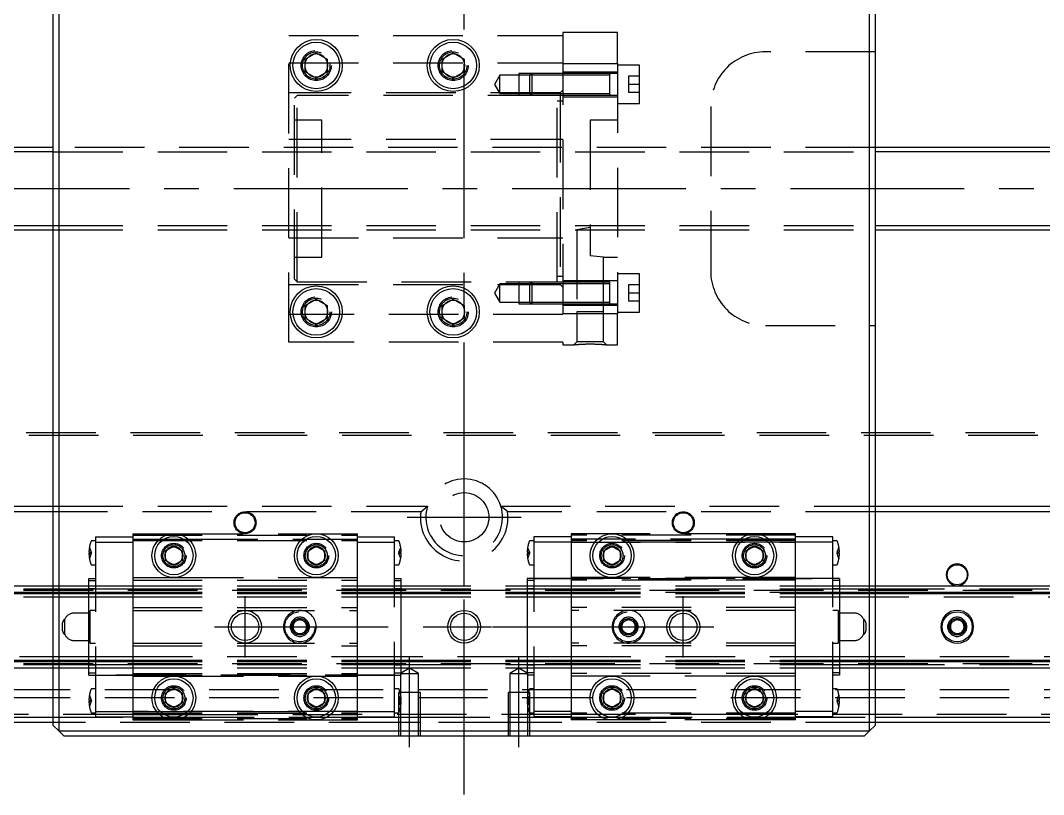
# Model space of a CAD drawing. Extents: x -41 to 914, y -394 to 111.
# Drawn here: x 209 to 395.8, y -110.6 to 30.7 of the extents above; entities that cross this region are included whole.
import ezdxf

# ---------------------------------------------------------------- set-up
doc = ezdxf.new("R2010")
doc.units = 0
doc.linetypes.add('CENTER', pattern=[50.8, 31.75, -6.35, 6.35, -6.35])
doc.linetypes.add('DASHED', pattern=[19.05, 12.7, -6.35])
doc.layers.get('0').update_dxf_attribs({"linetype": 'CONTINUOUS'})
doc.layers.add('CENTER', color=1, linetype='CENTER')

msp = doc.modelspace()

# ---------------------------------------------------------------- linework, layer by layer
at = {"color": 7, "linetype": 'CONTINUOUS'}
for p, q in [((216, 99), (216, -99)), ((364, -99), (364, 99)), ((215, -98), (215, 98)), ((365, 98), (365, -98)), ((261, 23.65), (263, 24.81)), ((263, 24.81), (265, 23.65)), ((286, 23.65), (288, 24.81)), ((288, 24.81), (290, 23.65)), ((261, 21.35), (261, 23.65)), ((265, 23.65), (265, 21.35)), ((286, 21.35), (286, 23.65)), ((290, 23.65), (290, 21.35)), ((263, 20.19), (261, 21.35)), ((265, 21.35), (263, 20.19)), ((288, 20.19), (286, 21.35)), ((290, 21.35), (288, 20.19)), ((215, 7.5), (40.5, 7.5)), ((530, 7.5), (365, 7.5)), ((40.5, -7.5), (215, -7.5)), ((365, -7.5), (530, -7.5)), ((261, -21.35), (263, -20.19)), ((263, -20.19), (265, -21.35)), ((286, -21.35), (288, -20.19)), ((288, -20.19), (290, -21.35)), ((261, -23.65), (261, -21.35)), ((265, -21.35), (265, -23.65)), ((286, -23.65), (286, -21.35)), ((290, -21.35), (290, -23.65)), ((263, -24.81), (261, -23.65)), ((265, -23.65), (263, -24.81)), ((288, -24.81), (286, -23.65)), ((290, -23.65), (288, -24.81)), ((176.71, -58), (215, -58)), ((215, -59), (177.94, -59)), ((365, -58), (403.29, -58)), ((402.06, -59), (365, -59)), ((235.5, -66.13), (237, -65.27)), ((237, -65.27), (238.5, -66.13)), ((261.5, -66.13), (263, -65.27)), ((263, -65.27), (264.5, -66.13)), ((315.5, -66.13), (317, -65.27)), ((317, -65.27), (318.5, -66.13)), ((341.5, -66.13), (343, -65.27)), ((343, -65.27), (344.5, -66.13)), ((235.5, -67.87), (235.5, -66.13)), ((238.5, -66.13), (238.5, -67.87)), ((261.5, -67.87), (261.5, -66.13)), ((264.5, -66.13), (264.5, -67.87)), ((315.5, -67.87), (315.5, -66.13)), ((318.5, -66.13), (318.5, -67.87)), ((341.5, -67.87), (341.5, -66.13)), ((344.5, -66.13), (344.5, -67.87)), ((237, -68.73), (235.5, -67.87)), ((238.5, -67.87), (237, -68.73)), ((263, -68.73), (261.5, -67.87)), ((264.5, -67.87), (263, -68.73)), ((317, -68.73), (315.5, -67.87)), ((318.5, -67.87), (317, -68.73)), ((343, -68.73), (341.5, -67.87)), ((344.5, -67.87), (343, -68.73)), ((0, -72.5), (215, -72.5)), ((365, -72.5), (580, -72.5)), ((0, -73.68), (215, -73.68)), ((0, -73.9), (215, -73.9)), ((365, -73.68), (580, -73.68)), ((365, -73.9), (580, -73.9)), ((378.75, -79.28), (380, -78.56)), ((378.75, -80.72), (378.75, -79.28)), ((380, -78.56), (381.25, -79.28)), ((381.25, -79.28), (381.25, -80.72)), ((380, -81.44), (378.75, -80.72)), ((381.25, -80.72), (380, -81.44)), ((0, -86.1), (215, -86.1)), ((0, -86.32), (215, -86.32)), ((0, -87.5), (215, -87.5)), ((365, -86.1), (580, -86.1)), ((365, -86.32), (580, -86.32)), ((365, -87.5), (580, -87.5)), ((235.5, -92.13), (237, -91.27)), ((237, -91.27), (238.5, -92.13)), ((261.5, -92.13), (263, -91.27)), ((263, -91.27), (264.5, -92.13)), ((315.5, -92.13), (317, -91.27)), ((317, -91.27), (318.5, -92.13)), ((341.5, -92.13), (343, -91.27)), ((343, -91.27), (344.5, -92.13)), ((235.5, -93.87), (235.5, -92.13)), ((238.5, -92.13), (238.5, -93.87)), ((261.5, -93.87), (261.5, -92.13)), ((264.5, -92.13), (264.5, -93.87)), ((315.5, -93.87), (315.5, -92.13)), ((318.5, -92.13), (318.5, -93.87)), ((341.5, -93.87), (341.5, -92.13)), ((344.5, -92.13), (344.5, -93.87)), ((237, -94.73), (235.5, -93.87)), ((238.5, -93.87), (237, -94.73)), ((263, -94.73), (261.5, -93.87)), ((264.5, -93.87), (263, -94.73)), ((317, -94.73), (315.5, -93.87)), ((318.5, -93.87), (317, -94.73)), ((343, -94.73), (341.5, -93.87)), ((344.5, -93.87), (343, -94.73)), ((1, -96.5), (215, -96.5)), ((365, -96.5), (579, -96.5)), ((215, -97.5), (2, -97.5)), ((215, -98), (216, -99)), ((364, -99), (365, -98)), ((578, -97.5), (365, -97.5)), ((216, -99), (217, -100)), ((216, -99), (364, -99)), ((363, -100), (217, -100)), ((363, -100), (364, -99))]:
    msp.add_line(p, q, dxfattribs=at)
at = {"color": 3, "linetype": 'DASHED'}
for p, q in [((318, 28.5), (308, 28.5)), ((308, 28.5), (308, 28)), ((318, 22.87), (318, 28.5)), ((258, 28), (308, 28)), ((258, -28), (258, 28)), ((308, 28), (308, -28)), ((365, 25), (345, 25)), ((258, 23), (308, 23)), ((265.48, 22.79), (265.5, 22.5)), ((285.5, 22.5), (285.53, 22.91)), ((308, 22.87), (318, 22.87)), ((318, 22.87), (318, -22.87)), ((322, 22.55), (318, 22.55)), ((322, 15.55), (322, 22.55)), ((296.5, 20.7), (295.55, 19.05)), ((296.5, 17.4), (296.5, 20.7)), ((300, 20.7), (296.5, 20.7)), ((300, 21.05), (300, 17.05)), ((302.35, 21.05), (300, 21.05)), ((302, 20.7), (300, 20.7)), ((302.35, 21.05), (302, 20.7)), ((302, 17.4), (302, 20.7)), ((308, 20.7), (302, 20.7)), ((308, 20.7), (302, 20.7)), ((302.35, 21.05), (302.35, 17.05)), ((308, 21.05), (302.35, 21.05)), ((308, 21.05), (302.35, 21.05)), ((318, 21.3), (308, 21.3)), ((316.6, 21.05), (308, 21.05)), ((316.6, 20.7), (308, 20.7)), ((318, 21.05), (316.59, 21.05)), ((316.6, 17.05), (316.6, 21.05)), ((316.6, 17.05), (316.6, 21.05)), ((316.6, 20.84), (316.6, 21.05)), ((316.6, 21.05), (316.6, 20.84)), ((316.6, 17.27), (316.6, 20.84)), ((320, 20.55), (320, 19.05)), ((322, 20.55), (320, 20.55)), ((295.55, 19.05), (296.5, 17.4)), ((322, 19.05), (320, 19.05)), ((320, 19.05), (320, 17.55)), ((307.5, 17.5), (258, 17.5)), ((259.5, 17), (259, 16.5)), ((307, 17), (259.5, 17)), ((259.5, -17), (259.5, 17)), ((296.5, 17.4), (300, 17.4)), ((300, 17.4), (302, 17.4)), ((300, 17.05), (302.35, 17.05)), ((302, 17.4), (308, 17.4)), ((302, 17.4), (302.35, 17.05)), ((302, 17.4), (308, 17.4)), ((302.35, 17.05), (308, 17.05)), ((302.35, 17.05), (308, 17.05)), ((307, -17), (307, 17)), ((308, 18), (307.5, 17.5)), ((307.5, 17.5), (307.5, -17.5)), ((308, 17.4), (316.6, 17.4)), ((308, 17.05), (316.6, 17.05)), ((316.59, 17.05), (318, 17.05)), ((316.6, 17.05), (316.6, 17.27)), ((316.6, 17.27), (316.6, 17.05)), ((316.6, 17.05), (316.6, 17.05)), ((322, 17.55), (320, 17.55)), ((259, -16.5), (259, 16.5)), ((308, 16), (307, 16)), ((308, 16.8), (318, 16.8)), ((318, 15.55), (322, 15.55)), ((335, 15), (335, -15)), ((264, 12.5), (259, 12.5)), ((264, -12.5), (264, 12.5)), ((318, 12.5), (313, 12.5)), ((313, 12.5), (313, -12.26)), ((365, 7.5), (215, 7.5)), ((307.5, 9), (258, 9)), ((308, 9), (307.5, 9)), ((215, 6.75), (365, 6.75)), ((215, -6.75), (365, -6.75)), ((313, -7.09), (310.54, -7.5)), ((215, -7.5), (365, -7.5)), ((258, -9), (307.5, -9)), ((307.5, -9), (308, -9)), ((310.54, -7.5), (310.54, -22.5)), ((310.54, -7.5), (310.55, -7.5)), ((259, -12.5), (264, -12.5)), ((315.46, -12.5), (313, -12.26)), ((315.46, -22.5), (315.46, -12.5)), ((315.46, -12.5), (318, -12.5)), ((259, -16.5), (259.5, -17)), ((307, -16), (308, -16)), ((318, -16.8), (308, -16.8)), ((322, -15.55), (318, -15.55)), ((322, -22.55), (322, -15.55)), ((258, -17.5), (307.5, -17.5)), ((259.5, -17), (307, -17)), ((296.5, -17.4), (295.55, -19.05)), ((296.5, -20.7), (296.5, -17.4)), ((300, -17.4), (296.5, -17.4)), ((300, -17.05), (300, -21.05)), ((302.35, -17.05), (300, -17.05)), ((302, -17.4), (300, -17.4)), ((302.35, -17.05), (302, -17.4)), ((302, -20.7), (302, -17.4)), ((308, -17.4), (302, -17.4)), ((308, -17.4), (302, -17.4)), ((302.35, -17.05), (302.35, -21.05)), ((308, -17.05), (302.35, -17.05)), ((307.5, -17.5), (308, -18)), ((316.6, -17.05), (308, -17.05)), ((316.6, -17.4), (308, -17.4)), ((316.6, -21.05), (316.6, -17.05)), ((316.6, -21.05), (316.6, -17.05)), ((316.6, -20.84), (316.6, -17.27)), ((316.6, -20.7), (316.6, -17.4)), ((320, -17.55), (320, -19.05)), ((322, -17.55), (320, -17.55)), ((295.55, -19.05), (296.5, -20.7)), ((322, -19.05), (320, -19.05)), ((320, -19.05), (320, -20.55)), ((260.5, -22.5), (260.53, -22.09)), ((285.5, -22.5), (285.53, -22.09)), ((296.5, -20.7), (300, -20.7)), ((300, -20.7), (302, -20.7)), ((300, -21.05), (302.35, -21.05)), ((302, -20.7), (308, -20.7)), ((302, -20.7), (302.35, -21.05)), ((302, -20.7), (308, -20.7)), ((302.35, -21.05), (308, -21.05)), ((302.35, -21.05), (308, -21.05)), ((308, -20.7), (316.6, -20.7)), ((308, -21.05), (316.6, -21.05)), ((308, -21.3), (318, -21.3)), ((316.59, -21.05), (318, -21.05)), ((316.6, -21.05), (316.6, -20.7)), ((322, -20.55), (320, -20.55)), ((308, -23), (258, -23)), ((318, -22.87), (308, -22.87)), ((315.46, -22.5), (310.54, -22.5)), ((310.55, -22.5), (310.55, -27.95)), ((315.45, -27.95), (315.45, -22.5)), ((318, -22.55), (322, -22.55)), ((318, -28.5), (318, -22.87)), ((345, -25), (365, -25)), ((308, -28), (258, -28)), ((308, -28), (308, -28.5)), ((310.55, -27.95), (310, -28.5)), ((315.45, -27.95), (310.55, -27.95)), ((316, -28.5), (315.45, -27.95)), ((308, -28.5), (310, -28.5)), ((310, -28.5), (310.01, -28.5)), ((310, -28.5), (310, -28.5)), ((310.01, -28.5), (310.02, -28.5)), ((310.02, -28.5), (310.04, -28.5)), ((310.04, -28.5), (310.06, -28.49)), ((310.06, -28.49), (310.08, -28.49)), ((310.08, -28.49), (310.11, -28.49)), ((310.11, -28.49), (310.15, -28.49)), ((310.15, -28.49), (310.19, -28.48)), ((310.19, -28.48), (310.24, -28.48)), ((310.24, -28.48), (310.3, -28.47)), ((310.3, -28.47), (310.37, -28.47)), ((310.37, -28.47), (310.44, -28.46)), ((310.44, -28.46), (310.52, -28.45)), ((310.52, -28.45), (310.61, -28.45)), ((310.61, -28.45), (310.7, -28.44)), ((310.7, -28.44), (310.8, -28.43)), ((310.8, -28.43), (310.9, -28.43)), ((310.9, -28.43), (311.01, -28.42)), ((311.01, -28.42), (311.12, -28.41)), ((311.12, -28.41), (311.24, -28.41)), ((311.24, -28.41), (311.36, -28.4)), ((311.36, -28.4), (311.48, -28.39)), ((311.48, -28.39), (311.61, -28.39)), ((311.61, -28.39), (311.74, -28.38)), ((311.74, -28.38), (311.87, -28.38)), ((311.87, -28.38), (312.01, -28.37)), ((312.01, -28.37), (312.15, -28.37)), ((312.15, -28.37), (312.29, -28.36)), ((312.29, -28.36), (312.43, -28.36)), ((312.43, -28.36), (312.57, -28.36)), ((312.57, -28.36), (312.71, -28.36)), ((312.71, -28.36), (312.85, -28.36)), ((312.85, -28.36), (313, -28.36)), ((313, -28.36), (313.15, -28.36)), ((313.15, -28.36), (313.29, -28.36)), ((313.29, -28.36), (313.43, -28.36)), ((313.43, -28.36), (313.57, -28.36)), ((313.57, -28.36), (313.71, -28.36)), ((313.71, -28.36), (313.85, -28.37)), ((313.85, -28.37), (313.99, -28.37)), ((313.99, -28.37), (314.13, -28.38)), ((314.13, -28.38), (314.26, -28.38)), ((314.26, -28.38), (314.39, -28.39)), ((314.39, -28.39), (314.52, -28.39)), ((314.52, -28.39), (314.64, -28.4)), ((314.64, -28.4), (314.76, -28.41)), ((314.76, -28.41), (314.88, -28.41)), ((314.88, -28.41), (314.99, -28.42)), ((314.99, -28.42), (315.1, -28.43)), ((315.1, -28.43), (315.2, -28.43)), ((315.2, -28.43), (315.3, -28.44)), ((315.3, -28.44), (315.39, -28.45)), ((315.39, -28.45), (315.48, -28.45)), ((315.48, -28.45), (315.54, -28.46)), ((315.54, -28.46), (315.6, -28.46)), ((315.6, -28.46), (315.66, -28.47)), ((315.66, -28.47), (315.71, -28.47)), ((315.71, -28.47), (315.76, -28.48)), ((315.76, -28.48), (315.81, -28.48)), ((315.81, -28.48), (315.85, -28.49)), ((315.85, -28.49), (315.89, -28.49)), ((315.89, -28.49), (315.92, -28.49)), ((315.92, -28.49), (315.94, -28.49)), ((315.94, -28.49), (315.97, -28.5)), ((315.97, -28.5), (315.99, -28.5)), ((315.99, -28.5), (316, -28.5)), ((316, -28.5), (316, -28.5)), ((316, -28.5), (318, -28.5)), ((316, -28.5), (316, -28.5)), ((0.5, -44.5), (579.5, -44.5)), ((1, -45), (579, -45)), ((215, -58), (283.29, -58)), ((282.06, -59), (215, -59)), ((282.06, -59), (283.29, -58)), ((296.71, -58), (365, -58)), ((297.94, -59), (296.71, -58)), ((365, -59), (297.94, -59)), ((229.5, -63), (237, -63)), ((229.5, -63), (229.5, -64)), ((229.5, -63.25), (270.5, -63.25)), ((237, -63), (263, -63)), ((263, -63), (270.5, -63)), ((270.5, -64), (270.5, -63)), ((309.5, -63), (309.5, -64)), ((317, -63), (309.5, -63)), ((350.5, -63.25), (309.5, -63.25)), ((343, -63), (317, -63)), ((350.5, -63), (343, -63)), ((350.5, -64), (350.5, -63)), ((222.7, -64.3), (221.99, -64.3)), ((222.7, -63.55), (229.5, -63.55)), ((222.7, -63.55), (222.7, -64.55)), ((222.7, -64.55), (222.7, -95.45)), ((222.7, -64.55), (229.5, -64.55)), ((229.5, -64), (229.5, -71)), ((229.5, -64), (234.35, -64)), ((229.5, -64.25), (270.5, -64.25)), ((234.35, -64), (235.2, -64)), ((235.2, -64), (238.8, -64)), ((238.8, -64), (239.65, -64)), ((239.65, -64), (260.35, -64)), ((260.35, -64), (261.2, -64)), ((261.2, -64), (264.8, -64)), ((264.8, -64), (265.65, -64)), ((265.65, -64), (270.5, -64)), ((270.5, -63.55), (277.3, -63.55)), ((270.5, -71), (270.5, -64)), ((270.5, -64.55), (277.3, -64.55)), ((277.3, -64.55), (277.3, -63.55)), ((278.01, -64.3), (277.3, -64.3)), ((277.3, -95.45), (277.3, -64.55)), ((302.7, -64.3), (301.99, -64.3)), ((302.7, -63.55), (302.7, -64.55)), ((309.5, -63.55), (302.7, -63.55)), ((309.5, -64.55), (302.7, -64.55)), ((302.7, -64.55), (302.7, -95.45)), ((309.5, -64), (309.5, -71)), ((314.35, -64), (309.5, -64)), ((350.5, -64.25), (309.5, -64.25)), ((350.5, -64.55), (309.5, -64.55)), ((309.5, -64.55), (350.5, -64.55)), ((315.2, -64), (314.35, -64)), ((318.8, -64), (315.2, -64)), ((319.65, -64), (318.8, -64)), ((340.35, -64), (319.65, -64)), ((341.2, -64), (340.35, -64)), ((344.8, -64), (341.2, -64)), ((345.65, -64), (344.8, -64)), ((350.5, -64), (345.65, -64)), ((357.3, -63.55), (350.5, -63.55)), ((350.5, -71), (350.5, -64)), ((357.3, -64.55), (350.5, -64.55)), ((357.3, -64.55), (357.3, -63.55)), ((358.01, -64.3), (357.3, -64.3)), ((357.3, -95.45), (357.3, -64.55)), ((221.5, -66.4), (221.58, -66.4)), ((221.58, -66.6), (221.5, -66.6)), ((221.58, -65.5), (221.9, -66.4)), ((221.58, -66.4), (221.9, -66.4)), ((221.58, -66.4), (221.58, -66.6)), ((221.9, -66.6), (221.58, -67.5)), ((221.58, -66.6), (221.9, -66.6)), ((221.9, -66.4), (221.94, -66.5)), ((221.9, -66.6), (221.94, -66.5)), ((235, -67), (235.03, -66.65)), ((261, -67), (261.02, -66.7)), ((278.1, -66.4), (278.06, -66.5)), ((278.1, -66.6), (278.06, -66.5)), ((278.1, -66.4), (278.42, -65.5)), ((278.42, -66.4), (278.1, -66.4)), ((278.42, -67.5), (278.1, -66.6)), ((278.42, -66.6), (278.1, -66.6)), ((278.42, -66.6), (278.42, -66.4)), ((278.42, -66.4), (278.5, -66.4)), ((278.5, -66.6), (278.42, -66.6)), ((301.5, -66.4), (301.58, -66.4)), ((301.58, -66.6), (301.5, -66.6)), ((301.58, -65.5), (301.9, -66.4)), ((301.58, -66.4), (301.9, -66.4)), ((301.58, -66.4), (301.58, -66.6)), ((301.9, -66.6), (301.58, -67.5)), ((301.58, -66.6), (301.9, -66.6)), ((301.9, -66.4), (301.94, -66.5)), ((301.9, -66.6), (301.94, -66.5)), ((315, -67), (315.03, -66.65)), ((341, -67), (341.03, -66.65)), ((358.1, -66.4), (358.06, -66.5)), ((358.1, -66.6), (358.06, -66.5)), ((358.1, -66.4), (358.42, -65.5)), ((358.42, -66.4), (358.1, -66.4)), ((358.42, -67.5), (358.1, -66.6)), ((358.42, -66.6), (358.1, -66.6)), ((358.42, -66.6), (358.42, -66.4)), ((358.42, -66.4), (358.5, -66.4)), ((358.5, -66.6), (358.42, -66.6)), ((221.99, -68.7), (222.7, -68.7)), ((277.3, -68.7), (278.01, -68.7)), ((301.99, -68.7), (302.7, -68.7)), ((357.3, -68.7), (358.01, -68.7)), ((215, -72.5), (221.5, -72.5)), ((221.5, -71.57), (221.5, -71.18)), ((221.5, -71.18), (222.7, -71.18)), ((221.5, -71.57), (222.7, -71.57)), ((221.5, -73.97), (221.5, -71.57)), ((221.5, -72.5), (229.5, -72.5)), ((229.5, -71), (237, -71)), ((229.5, -71), (229.5, -71.5)), ((229.5, -71.5), (229.5, -76.5)), ((229.5, -71.5), (270.5, -71.5)), ((229.5, -72.5), (278.5, -72.5)), ((237, -71), (263, -71)), ((263, -71), (270.5, -71)), ((270.5, -71.5), (270.5, -71)), ((270.5, -76.5), (270.5, -71.5)), ((277.3, -71.18), (278.5, -71.18)), ((277.3, -71.57), (278.5, -71.57)), ((278.5, -71.57), (278.5, -71.18)), ((278.5, -73.97), (278.5, -71.57)), ((278.5, -72.5), (301.5, -72.5)), ((301.5, -71.18), (301.5, -71.57)), ((309.5, -71.18), (301.5, -71.18)), ((302.7, -71.57), (301.5, -71.57)), ((301.5, -71.57), (301.5, -73.97)), ((301.5, -72.5), (309.5, -72.5)), ((302.7, -71.18), (357.3, -71.18)), ((309.5, -71), (309.5, -71.5)), ((317, -71), (309.5, -71)), ((358.5, -71.18), (309.5, -71.18)), ((309.5, -71.5), (309.5, -76.5)), ((350.5, -71.5), (309.5, -71.5)), ((309.5, -72.5), (358.5, -72.5)), ((343, -71), (317, -71)), ((350.5, -71), (343, -71)), ((350.5, -71.5), (350.5, -71)), ((350.5, -76.5), (350.5, -71.5)), ((358.5, -71.57), (357.3, -71.57)), ((358.5, -71.18), (358.5, -71.57)), ((358.5, -71.57), (358.5, -73.97)), ((358.5, -72.5), (365, -72.5)), ((0, -73.09), (215, -73.09)), ((0, -73.3), (580, -73.3)), ((0, -73.74), (221.5, -73.74)), ((0, -74.5), (221.5, -74.5)), ((215, -73.09), (221.5, -73.09)), ((215, -73.68), (221.5, -73.68)), ((215, -73.9), (221.5, -73.9)), ((221.5, -72.99), (222.7, -72.99)), ((221.5, -73.09), (229.5, -73.09)), ((221.5, -73.68), (229.5, -73.68)), ((221.5, -73.74), (229.5, -73.74)), ((221.5, -73.9), (229.5, -73.9)), ((221.5, -86.03), (221.5, -73.97)), ((221.5, -74.5), (229.5, -74.5)), ((229.5, -73.09), (278.5, -73.09)), ((229.5, -73.68), (278.5, -73.68)), ((229.5, -73.74), (278.5, -73.74)), ((229.5, -73.9), (278.5, -73.9)), ((229.5, -74.5), (278.5, -74.5)), ((277.3, -72.99), (278.5, -72.99)), ((278.5, -73.09), (301.5, -73.09)), ((278.5, -73.68), (301.5, -73.68)), ((278.5, -73.74), (301.5, -73.74)), ((278.5, -73.9), (301.5, -73.9)), ((278.5, -86.03), (278.5, -73.97)), ((278.5, -74.5), (301.5, -74.5)), ((301.5, -72.99), (302.7, -72.99)), ((301.5, -73.09), (309.5, -73.09)), ((301.5, -73.68), (309.5, -73.68)), ((309.5, -73.74), (301.5, -73.74)), ((301.5, -73.9), (309.5, -73.9)), ((301.5, -73.97), (301.5, -86.03)), ((301.5, -74.5), (309.5, -74.5)), ((309.5, -73.09), (358.5, -73.09)), ((309.5, -73.68), (358.5, -73.68)), ((358.5, -73.74), (309.5, -73.74)), ((309.5, -73.9), (358.5, -73.9)), ((309.5, -74.5), (358.5, -74.5)), ((357.3, -72.99), (358.5, -72.99)), ((358.5, -73.09), (365, -73.09)), ((358.5, -73.68), (365, -73.68)), ((358.5, -73.74), (580, -73.74)), ((358.5, -73.9), (365, -73.9)), ((358.5, -73.97), (358.5, -86.03)), ((358.5, -74.5), (580, -74.5)), ((365, -73.09), (580, -73.09)), ((229.5, -76.5), (270.5, -76.5)), ((229.5, -76.5), (229.5, -77)), ((270.5, -77), (270.5, -76.5)), ((309.5, -76.5), (309.5, -77)), ((350.5, -76.5), (309.5, -76.5)), ((350.5, -77), (350.5, -76.5)), ((221.7, -77.5), (218.75, -77.5)), ((222.7, -77), (221.7, -77)), ((221.7, -80), (221.7, -77)), ((229.5, -77), (250, -77)), ((229.5, -77), (229.5, -83)), ((250, -77), (270.5, -77)), ((270.5, -83), (270.5, -77)), ((309.5, -77), (309.5, -83)), ((330, -77), (309.5, -77)), ((350.5, -77), (330, -77)), ((350.5, -83), (350.5, -77)), ((358.3, -77), (357.3, -77)), ((358.3, -77), (358.3, -83)), ((361.25, -77.5), (358.3, -77.5)), ((216.7, -80), (216.7, -79.25)), ((216.7, -80.75), (216.7, -80)), ((217.12, -80), (217.12, -78.61)), ((217.12, -81.39), (217.12, -80)), ((221.7, -83), (221.7, -80)), ((258.5, -80), (258.52, -79.75)), ((258.75, -79.28), (260, -78.56)), ((258.75, -80.72), (258.75, -79.28)), ((260, -78.56), (261.25, -79.28)), ((261.25, -79.28), (261.25, -80.72)), ((318.5, -80), (318.52, -79.75)), ((318.75, -79.28), (320, -78.56)), ((318.75, -80.72), (318.75, -79.28)), ((320, -78.56), (321.25, -79.28)), ((321.25, -79.28), (321.25, -80.72)), ((362.88, -78.61), (362.88, -80)), ((362.88, -80), (362.88, -81.39)), ((363.3, -79.25), (363.3, -80)), ((363.3, -80), (363.3, -80.75)), ((378.5, -80), (378.52, -79.75)), ((260, -81.44), (258.75, -80.72)), ((261.25, -80.72), (260, -81.44)), ((320, -81.44), (318.75, -80.72)), ((321.25, -80.72), (320, -81.44)), ((218.75, -82.5), (221.7, -82.5)), ((221.7, -83), (222.7, -83)), ((229.5, -83), (229.5, -83.5)), ((229.5, -83), (250, -83)), ((229.5, -83.5), (229.5, -88.5)), ((229.5, -83.5), (270.5, -83.5)), ((250, -83), (270.5, -83)), ((270.5, -83.5), (270.5, -83)), ((270.5, -88.5), (270.5, -83.5)), ((309.5, -83), (309.5, -83.5)), ((330, -83), (309.5, -83)), ((309.5, -83.5), (309.5, -88.5)), ((350.5, -83.5), (309.5, -83.5)), ((350.5, -83), (330, -83)), ((350.5, -83.5), (350.5, -83)), ((350.5, -88.5), (350.5, -83.5)), ((357.3, -83), (358.3, -83)), ((358.3, -82.5), (361.25, -82.5)), ((221.5, -85.5), (0, -85.5)), ((229.5, -85.5), (221.5, -85.5)), ((278.5, -85.5), (229.5, -85.5)), ((301.5, -85.5), (278.5, -85.5)), ((309.5, -85.5), (301.5, -85.5)), ((358.5, -85.5), (309.5, -85.5)), ((580, -85.5), (358.5, -85.5)), ((0, -86.26), (221.5, -86.26)), ((0, -86.7), (580, -86.7)), ((0, -86.91), (215, -86.91)), ((215, -86.1), (221.5, -86.1)), ((215, -86.32), (221.5, -86.32)), ((215, -86.91), (221.5, -86.91)), ((215, -87.5), (221.5, -87.5)), ((221.5, -88.43), (221.5, -86.03)), ((221.5, -86.1), (229.5, -86.1)), ((221.5, -86.26), (229.5, -86.26)), ((221.5, -86.32), (229.5, -86.32)), ((221.5, -86.91), (229.5, -86.91)), ((222.7, -87.01), (221.5, -87.01)), ((221.5, -87.5), (229.5, -87.5)), ((229.5, -86.1), (278.5, -86.1)), ((229.5, -86.26), (278.5, -86.26)), ((229.5, -86.32), (278.5, -86.32)), ((229.5, -86.91), (278.5, -86.91)), ((229.5, -87.5), (278.5, -87.5)), ((278.5, -87.01), (277.3, -87.01)), ((280, -87.55), (278.35, -88.5)), ((278.5, -88.43), (278.5, -86.03)), ((278.5, -86.1), (301.5, -86.1)), ((278.5, -86.26), (301.5, -86.26)), ((278.5, -86.32), (301.5, -86.32)), ((278.5, -86.91), (301.5, -86.91)), ((278.5, -87.5), (301.5, -87.5)), ((281.65, -88.5), (280, -87.55)), ((300, -87.55), (298.35, -88.5)), ((301.65, -88.5), (300, -87.55)), ((301.5, -86.03), (301.5, -88.43)), ((301.5, -86.1), (309.5, -86.1)), ((309.5, -86.26), (301.5, -86.26)), ((301.5, -86.32), (309.5, -86.32)), ((301.5, -86.91), (309.5, -86.91)), ((302.7, -87.01), (301.5, -87.01)), ((301.5, -87.5), (309.5, -87.5)), ((309.5, -86.1), (358.5, -86.1)), ((358.5, -86.26), (309.5, -86.26)), ((309.5, -86.32), (358.5, -86.32)), ((309.5, -86.91), (358.5, -86.91)), ((309.5, -87.5), (358.5, -87.5)), ((358.5, -87.01), (357.3, -87.01)), ((358.5, -86.03), (358.5, -88.43)), ((358.5, -86.1), (365, -86.1)), ((358.5, -86.26), (580, -86.26)), ((358.5, -86.32), (365, -86.32)), ((358.5, -86.91), (365, -86.91)), ((358.5, -87.5), (365, -87.5)), ((365, -86.91), (580, -86.91)), ((221.5, -88.82), (221.5, -88.43)), ((221.5, -88.43), (222.7, -88.43)), ((221.5, -88.82), (229.5, -88.82)), ((277.3, -88.82), (222.7, -88.82)), ((229.5, -88.5), (270.5, -88.5)), ((229.5, -88.5), (229.5, -89)), ((229.5, -88.82), (278.5, -88.82)), ((229.5, -89), (237, -89)), ((229.5, -89), (229.5, -96)), ((237, -89), (263, -89)), ((263, -89), (270.5, -89)), ((270.5, -89), (270.5, -88.5)), ((270.5, -96), (270.5, -89)), ((277.3, -88.43), (278.5, -88.43)), ((278.35, -88.5), (278.35, -92)), ((278.35, -88.5), (281.65, -88.5)), ((278.5, -88.82), (278.5, -88.43)), ((281.65, -92), (281.65, -88.5)), ((298.35, -88.5), (298.35, -92)), ((298.35, -88.5), (301.65, -88.5)), ((301.5, -88.43), (301.5, -88.82)), ((302.7, -88.43), (301.5, -88.43)), ((302.7, -88.82), (301.5, -88.82)), ((301.65, -92), (301.65, -88.5)), ((309.5, -88.5), (309.5, -89)), ((350.5, -88.5), (309.5, -88.5)), ((309.5, -89), (309.5, -96)), ((317, -89), (309.5, -89)), ((343, -89), (317, -89)), ((350.5, -89), (343, -89)), ((350.5, -89), (350.5, -88.5)), ((350.5, -96), (350.5, -89)), ((358.5, -88.43), (357.3, -88.43)), ((358.5, -88.82), (357.3, -88.82)), ((358.5, -88.43), (358.5, -88.82)), ((580, -91.5), (0, -91.5)), ((222.7, -91.3), (221.99, -91.3)), ((278.01, -91.3), (277.3, -91.3)), ((302.7, -91.3), (301.99, -91.3)), ((358.01, -91.3), (357.3, -91.3)), ((580, -93), (0, -93)), ((221.58, -92.5), (221.9, -93.4)), ((235, -93), (235.03, -92.65)), ((261, -93), (261.03, -92.65)), ((278, -92), (278, -100)), ((282, -92), (278, -92)), ((278.1, -93.4), (278.42, -92.5)), ((278.35, -92), (278.35, -100)), ((281.65, -100), (281.65, -92)), ((282, -100), (282, -92)), ((298, -92), (298, -100)), ((302, -92), (298, -92)), ((298.35, -92), (298.35, -100)), ((301.58, -92.5), (301.9, -93.4)), ((301.65, -100), (301.65, -92)), ((302, -100), (302, -92)), ((315, -93), (315.03, -92.65)), ((341, -93), (341.02, -92.7)), ((358.1, -93.4), (358.42, -92.5)), ((221.5, -93.4), (221.58, -93.4)), ((221.58, -93.6), (221.5, -93.6)), ((221.58, -93.4), (221.9, -93.4)), ((221.58, -93.4), (221.58, -93.6)), ((221.9, -93.6), (221.58, -94.5)), ((221.58, -93.6), (221.9, -93.6)), ((221.9, -93.4), (221.94, -93.5)), ((221.9, -93.6), (221.94, -93.5)), ((278.1, -93.4), (278.06, -93.5)), ((278.1, -93.6), (278.06, -93.5)), ((278.42, -93.4), (278.1, -93.4)), ((278.42, -94.5), (278.1, -93.6)), ((278.42, -93.6), (278.1, -93.6)), ((278.42, -93.6), (278.42, -93.4)), ((278.42, -93.4), (278.5, -93.4)), ((278.5, -93.6), (278.42, -93.6)), ((301.5, -93.4), (301.58, -93.4)), ((301.58, -93.6), (301.5, -93.6)), ((301.58, -93.4), (301.9, -93.4)), ((301.58, -93.4), (301.58, -93.6)), ((301.9, -93.6), (301.58, -94.5)), ((301.58, -93.6), (301.9, -93.6)), ((301.9, -93.4), (301.94, -93.5)), ((301.9, -93.6), (301.94, -93.5)), ((358.1, -93.4), (358.06, -93.5)), ((358.1, -93.6), (358.06, -93.5)), ((358.42, -93.4), (358.1, -93.4)), ((358.42, -94.5), (358.1, -93.6)), ((358.42, -93.6), (358.1, -93.6)), ((358.42, -93.6), (358.42, -93.4)), ((358.42, -93.4), (358.5, -93.4)), ((358.5, -93.6), (358.42, -93.6)), ((229.5, -96), (0.5, -96)), ((215, -96.5), (229.5, -96.5)), ((221.99, -95.7), (222.7, -95.7)), ((222.7, -95.45), (229.5, -95.45)), ((222.7, -95.45), (222.7, -96.45)), ((222.7, -96.45), (229.5, -96.45)), ((229.5, -95.45), (270.5, -95.45)), ((270.5, -95.45), (229.5, -95.45)), ((229.5, -95.75), (270.5, -95.75)), ((229.5, -96), (229.5, -97)), ((229.5, -96), (234.35, -96)), ((229.5, -96.5), (235.06, -96.5)), ((229.5, -96.75), (270.5, -96.75)), ((229.5, -97), (237, -97)), ((234.35, -96), (235.2, -96)), ((235.06, -96.5), (237, -96.5)), ((235.2, -96), (238.8, -96)), ((237, -96.5), (238.94, -96.5)), ((237, -97), (263, -97)), ((238.8, -96), (239.65, -96)), ((238.94, -96.5), (261.06, -96.5)), ((239.65, -96), (260.35, -96)), ((260.35, -96), (261.2, -96)), ((261.06, -96.5), (263, -96.5)), ((261.2, -96), (264.8, -96)), ((263, -96.5), (264.94, -96.5)), ((263, -97), (270.5, -97)), ((264.8, -96), (265.65, -96)), ((264.94, -96.5), (270.5, -96.5)), ((265.65, -96), (270.5, -96)), ((270.5, -95.45), (277.3, -95.45)), ((270.5, -97), (270.5, -96)), ((309.5, -96), (270.5, -96)), ((270.5, -96.45), (277.3, -96.45)), ((270.5, -96.5), (278, -96.5)), ((277.3, -96.45), (277.3, -95.45)), ((277.3, -95.7), (278, -95.7)), ((278, -95.7), (278.01, -95.7)), ((278, -96.5), (282, -96.5)), ((282, -96.5), (298, -96.5)), ((298, -96.5), (302, -96.5)), ((301.99, -95.7), (302, -95.7)), ((302, -95.7), (302.7, -95.7)), ((302, -96.5), (309.5, -96.5)), ((302.7, -95.45), (302.7, -96.45)), ((309.5, -95.45), (302.7, -95.45)), ((309.5, -96.45), (302.7, -96.45)), ((350.5, -95.75), (309.5, -95.75)), ((309.5, -96), (309.5, -97)), ((314.35, -96), (309.5, -96)), ((309.5, -96.5), (315.06, -96.5)), ((350.5, -96.75), (309.5, -96.75)), ((317, -97), (309.5, -97)), ((315.2, -96), (314.35, -96)), ((315.06, -96.5), (317, -96.5)), ((318.8, -96), (315.2, -96)), ((317, -96.5), (318.94, -96.5)), ((343, -97), (317, -97)), ((319.65, -96), (318.8, -96)), ((318.94, -96.5), (341.06, -96.5)), ((340.35, -96), (319.65, -96)), ((341.2, -96), (340.35, -96)), ((341.06, -96.5), (343, -96.5)), ((344.8, -96), (341.2, -96)), ((343, -96.5), (344.94, -96.5)), ((350.5, -97), (343, -97)), ((345.65, -96), (344.8, -96)), ((344.94, -96.5), (350.5, -96.5)), ((350.5, -96), (345.65, -96)), ((357.3, -95.45), (350.5, -95.45)), ((350.5, -97), (350.5, -96)), ((579.5, -96), (350.5, -96)), ((357.3, -96.45), (350.5, -96.45)), ((350.5, -96.5), (365, -96.5)), ((357.3, -96.45), (357.3, -95.45)), ((357.3, -95.7), (358.01, -95.7)), ((278, -97.5), (215, -97.5)), ((282, -97.5), (278, -97.5)), ((298, -97.5), (282, -97.5)), ((302, -97.5), (298, -97.5)), ((365, -97.5), (302, -97.5))]:
    msp.add_line(p, q, dxfattribs=at)
at = {"color": 3, "linetype": 'CONTINUOUS'}
for p, q in [((215, 6.75), (40.5, 6.75)), ((530, 6.75), (365, 6.75)), ((40.5, -6.75), (215, -6.75)), ((365, -6.75), (530, -6.75))]:
    msp.add_line(p, q, dxfattribs=at)
at = {"color": 7, "linetype": 'CONTINUOUS'}
for centre, radius in [((263, 22.5), 4.75), ((263, 22.5), 4.25), ((288, 22.5), 4.75), ((288, 22.5), 4.25), ((263, -22.5), 4.75), ((263, -22.5), 4.25), ((288, -22.5), 4.75), ((288, -22.5), 4.25), ((237, -67), 4), ((263, -67), 4), ((317, -67), 4), ((343, -67), 4), ((237, -67), 3.5), ((263, -67), 3.5), ((317, -67), 3.5), ((343, -67), 3.5), ((250, -80), 2.5), ((290, -80), 3), ((290, -80), 2.5), ((330, -80), 2.5), ((380, -80), 2.75), ((237, -93), 4), ((237, -93), 3.5), ((263, -93), 4), ((263, -93), 3.5), ((317, -93), 4), ((317, -93), 3.5), ((343, -93), 4), ((343, -93), 3.5)]:
    msp.add_circle(centre, radius, dxfattribs=at)
at = {"color": 3, "linetype": 'DASHED'}
for centre, radius in [((263, 22.5), 2.75), ((263, 22.5), 2.5), ((288, 22.5), 2.75), ((288, 22.5), 2.5), ((263, -22.5), 2.75), ((263, -22.5), 2.5), ((288, -22.5), 2.75), ((288, -22.5), 2.5), ((290, -60), 4.5), ((250, -61), 2), ((250, -61), 1.83), ((330, -61), 2), ((330, -61), 1.83), ((237, -67), 2.25), ((237, -67), 2), ((263, -67), 2.25), ((263, -67), 2), ((317, -67), 2.25), ((317, -67), 2), ((343, -67), 2.25), ((343, -67), 2), ((237, -67), 1.62), ((263, -67), 1.62), ((317, -67), 1.62), ((343, -67), 1.62), ((260, -80), 2.75), ((320, -80), 2.75), ((260, -80), 1.5), ((320, -80), 1.5), ((380, -80), 1.5), ((237, -93), 2.25), ((237, -93), 2), ((237, -93), 1.62), ((263, -93), 2.25), ((263, -93), 2), ((263, -93), 1.62), ((317, -93), 2.25), ((317, -93), 2), ((317, -93), 1.62), ((343, -93), 2.25), ((343, -93), 2), ((343, -93), 1.62)]:
    msp.add_circle(centre, radius, dxfattribs=at)
at = {"color": 3, "linetype": 'CONTINUOUS'}
for centre, radius in [((380, -70.5), 1.83), ((250, -80), 3), ((330, -80), 3)]:
    msp.add_circle(centre, radius, dxfattribs=at)
at = {"color": 3, "linetype": 'DASHED'}
for centre, radius, start, end in [((263, 22.5), 2.1, 102.2472, 137.7528), ((263, 22.5), 2.1, 77.7528, 102.2472), ((263, 22.5), 2.1, 42.2472, 77.7528), ((288, 22.5), 2.1, 102.2472, 137.7528), ((288, 22.5), 2.1, 77.7528, 102.2472), ((288, 22.5), 2.1, 42.2472, 77.7528), ((345, 15), 10, 90, 180), ((263, 22.5), 2.1, 162.2472, 180), ((263, 22.5), 2.1, 180, 197.7528), ((263, 22.5), 2.1, 137.7528, 162.2472), ((263, 22.5), 2.1, 17.7528, 42.2472), ((263, 22.5), 2.1, 342.2472, 17.7528), ((288, 22.5), 2.1, 162.2472, 180), ((288, 22.5), 2.1, 180, 197.7528), ((288, 22.5), 2.1, 137.7528, 162.2472), ((288, 22.5), 2.1, 17.7528, 42.2472), ((288, 22.5), 2.1, 342.2472, 17.7528), ((263, 22.5), 2.1, 197.7528, 222.2472), ((263, 22.5), 2.1, 222.2472, 257.7528), ((263, 22.5), 2.1, 282.2472, 317.7528), ((263, 22.5), 2.1, 317.7528, 342.2472), ((288, 22.5), 2.1, 197.7528, 222.2472), ((288, 22.5), 2.1, 222.2472, 257.7528), ((288, 22.5), 2.1, 282.2472, 317.7528), ((288, 22.5), 2.1, 317.7528, 342.2472), ((263, 22.5), 2.1, 257.7528, 282.2472), ((288, 22.5), 2.1, 257.7528, 282.2472), ((345, -15), 10, 180, 270), ((263, -22.5), 2.1, 102.2472, 137.7528), ((263, -22.5), 2.1, 102.2472, 137.7528), ((263, -22.5), 2.1, 77.7528, 102.2472), ((263, -22.5), 2.1, 77.7528, 102.2472), ((263, -22.5), 2.1, 42.2472, 77.7528), ((263, -22.5), 2.1, 42.2472, 77.7528), ((288, -22.5), 2.1, 102.2472, 137.7528), ((288, -22.5), 2.1, 77.7528, 102.2472), ((288, -22.5), 2.1, 42.2472, 77.7528), ((263, -22.5), 2.1, 162.2472, 180), ((263, -22.5), 2.1, 162.2472, 180), ((263, -22.5), 2.1, 137.7528, 162.2472), ((263, -22.5), 2.1, 137.7528, 162.2472), ((263, -22.5), 2.1, 17.7528, 42.2472), ((263, -22.5), 2.1, 17.7528, 42.2472), ((263, -22.5), 2.1, 342.2472, 17.7528), ((263, -22.5), 2.1, 342.2472, 17.7528), ((288, -22.5), 2.1, 162.2472, 180), ((288, -22.5), 2.1, 137.7528, 162.2472), ((288, -22.5), 2.1, 17.7528, 42.2472), ((288, -22.5), 2.1, 342.2472, 17.7528), ((263, -22.5), 2.1, 180, 197.7528), ((263, -22.5), 2.1, 180, 197.7528), ((263, -22.5), 2.1, 197.7528, 222.2472), ((263, -22.5), 2.1, 197.7528, 222.2472), ((263, -22.5), 2.1, 222.2472, 257.7528), ((263, -22.5), 2.1, 222.2472, 257.7528), ((263, -22.5), 2.1, 282.2472, 317.7528), ((263, -22.5), 2.1, 282.2472, 317.7528), ((263, -22.5), 2.1, 317.7528, 342.2472), ((263, -22.5), 2.1, 317.7528, 342.2472), ((288, -22.5), 2.1, 180, 197.7528), ((288, -22.5), 2.1, 197.7528, 222.2472), ((288, -22.5), 2.1, 222.2472, 257.7528), ((288, -22.5), 2.1, 282.2472, 317.7528), ((288, -22.5), 2.1, 317.7528, 342.2472), ((263, -22.5), 2.1, 257.7528, 282.2472), ((263, -22.5), 2.1, 257.7528, 282.2472), ((288, -22.5), 2.1, 257.7528, 282.2472), ((290, -60), 7, 16.6015, 163.3985), ((290, -60), 8, 172.8192, 7.1808), ((290, -60), 7, 163.3985, 16.6015), ((227.5, -66.5), 6, 159.1494, 170.4059), ((221.99, -64.4), 0.1, 90, 159.1494), ((237, -67), 1.65, 95.38, 144.62), ((237, -67), 1.65, 84.62, 95.38), ((237, -67), 1.65, 35.38, 84.62), ((263, -67), 1.65, 95.38, 144.62), ((263, -67), 1.65, 84.62, 95.38), ((263, -67), 1.65, 35.38, 84.62), ((278.01, -64.4), 0.1, 20.8506, 90), ((272.5, -66.5), 6, 9.5941, 20.8506), ((307.5, -66.5), 6, 159.1494, 170.4059), ((301.99, -64.4), 0.1, 90, 159.1494), ((317, -67), 1.65, 95.38, 144.62), ((317, -67), 1.65, 84.62, 95.38), ((317, -67), 1.65, 35.38, 84.62), ((343, -67), 1.65, 95.38, 144.62), ((343, -67), 1.65, 84.62, 95.38), ((343, -67), 1.65, 35.38, 84.62), ((358.01, -64.4), 0.1, 20.8506, 90), ((352.5, -66.5), 6, 9.5941, 20.8506), ((227.5, -66.5), 6, 170.4203, 179.0449), ((227.5, -66.5), 6, 180.9551, 189.5797), ((237, -67), 1.65, 155.38, 180), ((237, -67), 1.65, 180, 204.62), ((237, -67), 1.62, 158.1587, 201.8413), ((237, -67), 1.62, 141.8413, 158.1587), ((237, -67), 1.65, 144.62, 155.38), ((237, -67), 1.62, 98.1587, 141.8413), ((237, -67), 1.62, 81.8413, 98.1587), ((237, -67), 1.62, 38.1587, 81.8413), ((237, -67), 1.62, 21.8413, 38.1587), ((237, -67), 1.65, 24.62, 35.38), ((237, -67), 1.65, 335.38, 24.62), ((237, -67), 1.62, 0, 21.8413), ((237, -67), 1.62, 338.1587, 0), ((263, -67), 1.65, 155.38, 180), ((263, -67), 1.65, 180, 204.62), ((263, -67), 1.62, 158.1587, 201.8413), ((263, -67), 1.62, 141.8413, 158.1587), ((263, -67), 1.65, 144.62, 155.38), ((263, -67), 1.62, 98.1587, 141.8413), ((263, -67), 1.62, 81.8413, 98.1587), ((263, -67), 1.62, 38.1587, 81.8413), ((263, -67), 1.62, 21.8413, 38.1587), ((263, -67), 1.65, 24.62, 35.38), ((263, -67), 1.65, 335.38, 24.62), ((263, -67), 1.62, 0, 21.8413), ((263, -67), 1.62, 338.1587, 0), ((272.5, -66.5), 6, 0.9551, 9.5797), ((272.5, -66.5), 6, 350.4203, 359.0449), ((307.5, -66.5), 6, 170.4203, 179.0449), ((307.5, -66.5), 6, 180.9551, 189.5797), ((317, -67), 1.65, 155.38, 180), ((317, -67), 1.65, 180, 204.62), ((317, -67), 1.62, 158.1587, 201.8413), ((317, -67), 1.62, 141.8413, 158.1587), ((317, -67), 1.65, 144.62, 155.38), ((317, -67), 1.62, 98.1587, 141.8413), ((317, -67), 1.62, 81.8413, 98.1587), ((317, -67), 1.62, 38.1587, 81.8413), ((317, -67), 1.62, 21.8413, 38.1587), ((317, -67), 1.65, 24.62, 35.38), ((317, -67), 1.65, 335.38, 24.62), ((317, -67), 1.62, 0, 21.8413), ((317, -67), 1.62, 338.1587, 0), ((343, -67), 1.65, 155.38, 180), ((343, -67), 1.65, 180, 204.62), ((343, -67), 1.62, 158.1587, 201.8413), ((343, -67), 1.62, 141.8413, 158.1587), ((343, -67), 1.65, 144.62, 155.38), ((343, -67), 1.62, 98.1587, 141.8413), ((343, -67), 1.62, 81.8413, 98.1587), ((343, -67), 1.62, 38.1587, 81.8413), ((343, -67), 1.62, 21.8413, 38.1587), ((343, -67), 1.65, 24.62, 35.38), ((343, -67), 1.65, 335.38, 24.62), ((343, -67), 1.62, 0, 21.8413), ((343, -67), 1.62, 338.1587, 0), ((352.5, -66.5), 6, 0.9551, 9.5797), ((352.5, -66.5), 6, 350.4203, 359.0449), ((227.5, -66.5), 6, 189.5941, 200.8506), ((221.99, -68.6), 0.1, 200.8506, 270), ((237, -67), 1.62, 201.8413, 218.1587), ((237, -67), 1.65, 204.62, 215.38), ((237, -67), 1.65, 215.38, 264.62), ((237, -67), 1.62, 218.1587, 261.8413), ((237, -67), 1.62, 261.8413, 278.1587), ((237, -67), 1.65, 264.62, 275.38), ((237, -67), 1.65, 275.38, 324.62), ((237, -67), 1.62, 278.1587, 321.8413), ((237, -67), 1.62, 321.8413, 338.1587), ((237, -67), 1.65, 324.62, 335.38), ((263, -67), 1.62, 201.8413, 218.1587), ((263, -67), 1.65, 204.62, 215.38), ((263, -67), 1.65, 215.38, 264.62), ((263, -67), 1.62, 218.1587, 261.8413), ((263, -67), 1.62, 261.8413, 278.1587), ((263, -67), 1.65, 264.62, 275.38), ((263, -67), 1.65, 275.38, 324.62), ((263, -67), 1.62, 278.1587, 321.8413), ((263, -67), 1.62, 321.8413, 338.1587), ((263, -67), 1.65, 324.62, 335.38), ((278.01, -68.6), 0.1, 270, 339.1494), ((272.5, -66.5), 6, 339.1494, 350.4059), ((307.5, -66.5), 6, 189.5941, 200.8506), ((301.99, -68.6), 0.1, 200.8506, 270), ((317, -67), 1.62, 201.8413, 218.1587), ((317, -67), 1.65, 204.62, 215.38), ((317, -67), 1.65, 215.38, 264.62), ((317, -67), 1.62, 218.1587, 261.8413), ((317, -67), 1.62, 261.8413, 278.1587), ((317, -67), 1.65, 264.62, 275.38), ((317, -67), 1.65, 275.38, 324.62), ((317, -67), 1.62, 278.1587, 321.8413), ((317, -67), 1.62, 321.8413, 338.1587), ((317, -67), 1.65, 324.62, 335.38), ((343, -67), 1.62, 201.8413, 218.1587), ((343, -67), 1.65, 204.62, 215.38), ((343, -67), 1.65, 215.38, 264.62), ((343, -67), 1.62, 218.1587, 261.8413), ((343, -67), 1.62, 261.8413, 278.1587), ((343, -67), 1.65, 264.62, 275.38), ((343, -67), 1.65, 275.38, 324.62), ((343, -67), 1.62, 278.1587, 321.8413), ((343, -67), 1.62, 321.8413, 338.1587), ((343, -67), 1.65, 324.62, 335.38), ((358.01, -68.6), 0.1, 270, 339.1494), ((352.5, -66.5), 6, 339.1494, 350.4059), ((218.75, -79.25), 1.75, 90, 158.4596), ((260, -80), 3, 0, 180), ((260, -80), 1.75, 0, 180), ((320, -80), 3, 0, 180), ((320, -80), 1.75, 0, 180), ((361.25, -79.25), 1.75, 21.5404, 90), ((380, -80), 1.75, 0, 180), ((217.4, -79.25), 0.7, 113.3901, 180), ((260, -80), 3, 180, 0), ((260, -80), 1.75, 180, 0), ((260, -80), 1.25, 120, 180), ((260, -80), 1.25, 180, 240), ((260, -80), 1.25, 60, 120), ((260, -80), 1.25, 0, 60), ((260, -80), 1.25, 300, 0), ((320, -80), 3, 180, 0), ((320, -80), 1.75, 180, 0), ((320, -80), 1.25, 120, 180), ((320, -80), 1.25, 180, 240), ((320, -80), 1.25, 60, 120), ((320, -80), 1.25, 0, 60), ((320, -80), 1.25, 300, 0), ((362.6, -79.25), 0.7, 0, 66.6201), ((380, -80), 1.75, 180, 0), ((380, -80), 1.25, 120, 180), ((380, -80), 1.25, 180, 240), ((380, -80), 1.25, 60, 120), ((380, -80), 1.25, 0, 60), ((380, -80), 1.25, 300, 0), ((217.4, -80.75), 0.7, 180, 246.6201), ((218.75, -80.75), 1.75, 201.5404, 270), ((260, -80), 1.25, 240, 300), ((320, -80), 1.25, 240, 300), ((361.25, -80.75), 1.75, 270, 338.4596), ((362.6, -80.75), 0.7, 293.3901, 0), ((380, -80), 1.25, 240, 300), ((227.5, -93.5), 6, 159.1494, 170.4059), ((221.99, -91.4), 0.1, 90, 159.1494), ((237, -93), 1.65, 95.38, 144.62), ((237, -93), 1.62, 98.1587, 141.8413), ((237, -93), 1.62, 81.8413, 98.1587), ((237, -93), 1.65, 84.62, 95.38), ((237, -93), 1.65, 35.38, 84.62), ((237, -93), 1.62, 38.1587, 81.8413), ((263, -93), 1.65, 95.38, 144.62), ((263, -93), 1.62, 98.1587, 141.8413), ((263, -93), 1.62, 81.8413, 98.1587), ((263, -93), 1.65, 84.62, 95.38), ((263, -93), 1.65, 35.38, 84.62), ((263, -93), 1.62, 38.1587, 81.8413), ((278.01, -91.4), 0.1, 20.8506, 90), ((272.5, -93.5), 6, 14.4775, 20.8506), ((307.5, -93.5), 6, 159.1494, 165.5225), ((301.99, -91.4), 0.1, 90, 159.1494), ((317, -93), 1.65, 95.38, 144.62), ((317, -93), 1.62, 98.1587, 141.8413), ((317, -93), 1.62, 81.8413, 98.1587), ((317, -93), 1.65, 84.62, 95.38), ((317, -93), 1.65, 35.38, 84.62), ((317, -93), 1.62, 38.1587, 81.8413), ((343, -93), 1.65, 95.38, 144.62), ((343, -93), 1.65, 95.38, 144.62), ((343, -93), 1.62, 98.1587, 141.8413), ((343, -93), 1.62, 81.8413, 98.1587), ((343, -93), 1.65, 84.62, 95.38), ((343, -93), 1.65, 84.62, 95.38), ((343, -93), 1.65, 35.38, 84.62), ((343, -93), 1.65, 35.38, 84.62), ((343, -93), 1.62, 38.1587, 81.8413), ((358.01, -91.4), 0.1, 20.8506, 90), ((352.5, -93.5), 6, 9.5941, 20.8506), ((227.5, -93.5), 6, 170.4203, 179.0449), ((237, -93), 1.65, 155.38, 180), ((237, -93), 1.65, 180, 204.62), ((237, -93), 1.62, 158.1587, 201.8413), ((237, -93), 1.62, 141.8413, 158.1587), ((237, -93), 1.65, 144.62, 155.38), ((237, -93), 1.62, 21.8413, 38.1587), ((237, -93), 1.65, 24.62, 35.38), ((237, -93), 1.65, 335.38, 24.62), ((237, -93), 1.62, 0, 21.8413), ((237, -93), 1.62, 338.1587, 0), ((263, -93), 1.65, 155.38, 180), ((263, -93), 1.65, 180, 204.62), ((263, -93), 1.62, 158.1587, 201.8413), ((263, -93), 1.62, 141.8413, 158.1587), ((263, -93), 1.65, 144.62, 155.38), ((263, -93), 1.62, 21.8413, 38.1587), ((263, -93), 1.65, 24.62, 35.38), ((263, -93), 1.65, 335.38, 24.62), ((263, -93), 1.62, 0, 21.8413), ((263, -93), 1.62, 338.1587, 0), ((272.5, -93.5), 6, 9.5941, 14.4775), ((272.5, -93.5), 6, 0.9551, 9.5797), ((307.5, -93.5), 6, 170.4203, 179.0449), ((307.5, -93.5), 6, 165.5225, 170.4059), ((317, -93), 1.65, 155.38, 180), ((317, -93), 1.65, 180, 204.62), ((317, -93), 1.62, 158.1587, 201.8413), ((317, -93), 1.62, 141.8413, 158.1587), ((317, -93), 1.65, 144.62, 155.38), ((317, -93), 1.62, 21.8413, 38.1587), ((317, -93), 1.65, 24.62, 35.38), ((317, -93), 1.65, 335.38, 24.62), ((317, -93), 1.62, 0, 21.8413), ((317, -93), 1.62, 338.1587, 0), ((343, -93), 1.65, 155.38, 180), ((343, -93), 1.65, 155.38, 180), ((343, -93), 1.65, 180, 204.62), ((343, -93), 1.65, 180, 204.62), ((343, -93), 1.62, 158.1587, 201.8413), ((343, -93), 1.62, 141.8413, 158.1587), ((343, -93), 1.65, 144.62, 155.38), ((343, -93), 1.65, 144.62, 155.38), ((343, -93), 1.62, 21.8413, 38.1587), ((343, -93), 1.65, 24.62, 35.38), ((343, -93), 1.65, 24.62, 35.38), ((343, -93), 1.65, 335.38, 24.62), ((343, -93), 1.65, 335.38, 24.62), ((343, -93), 1.62, 0, 21.8413), ((343, -93), 1.62, 338.1587, 0), ((352.5, -93.5), 6, 0.9551, 9.5797), ((227.5, -93.5), 6, 180.9551, 189.5797), ((227.5, -93.5), 6, 189.5941, 200.8506), ((237, -93), 1.62, 201.8413, 218.1587), ((237, -93), 1.65, 204.62, 215.38), ((237, -93), 1.65, 215.38, 264.62), ((237, -93), 1.62, 218.1587, 261.8413), ((237, -93), 1.62, 261.8413, 278.1587), ((237, -93), 1.65, 264.62, 275.38), ((237, -93), 1.65, 275.38, 324.62), ((237, -93), 1.62, 278.1587, 321.8413), ((237, -93), 1.62, 321.8413, 338.1587), ((237, -93), 1.65, 324.62, 335.38), ((263, -93), 1.62, 201.8413, 218.1587), ((263, -93), 1.65, 204.62, 215.38), ((263, -93), 1.65, 215.38, 264.62), ((263, -93), 1.62, 218.1587, 261.8413), ((263, -93), 1.62, 261.8413, 278.1587), ((263, -93), 1.65, 264.62, 275.38), ((263, -93), 1.65, 275.38, 324.62), ((263, -93), 1.62, 278.1587, 321.8413), ((263, -93), 1.62, 321.8413, 338.1587), ((263, -93), 1.65, 324.62, 335.38), ((272.5, -93.5), 6, 339.1494, 350.4059), ((272.5, -93.5), 6, 350.4203, 359.0449), ((307.5, -93.5), 6, 180.9551, 189.5797), ((307.5, -93.5), 6, 189.5941, 200.8506), ((317, -93), 1.62, 201.8413, 218.1587), ((317, -93), 1.65, 204.62, 215.38), ((317, -93), 1.65, 215.38, 264.62), ((317, -93), 1.62, 218.1587, 261.8413), ((317, -93), 1.62, 261.8413, 278.1587), ((317, -93), 1.65, 264.62, 275.38), ((317, -93), 1.65, 275.38, 324.62), ((317, -93), 1.62, 278.1587, 321.8413), ((317, -93), 1.62, 321.8413, 338.1587), ((317, -93), 1.65, 324.62, 335.38), ((343, -93), 1.62, 201.8413, 218.1587), ((343, -93), 1.65, 204.62, 215.38), ((343, -93), 1.65, 204.62, 215.38), ((343, -93), 1.65, 215.38, 264.62), ((343, -93), 1.65, 215.38, 264.62), ((343, -93), 1.62, 218.1587, 261.8413), ((343, -93), 1.62, 261.8413, 278.1587), ((343, -93), 1.65, 264.62, 275.38), ((343, -93), 1.65, 264.62, 275.38), ((343, -93), 1.65, 275.38, 324.62), ((343, -93), 1.65, 275.38, 324.62), ((343, -93), 1.62, 278.1587, 321.8413), ((343, -93), 1.62, 321.8413, 338.1587), ((343, -93), 1.65, 324.62, 335.38), ((343, -93), 1.65, 324.62, 335.38), ((352.5, -93.5), 6, 339.1494, 350.4059), ((352.5, -93.5), 6, 350.4203, 359.0449), ((221.99, -95.6), 0.1, 200.8506, 270), ((278.01, -95.6), 0.1, 270, 339.1494), ((301.99, -95.6), 0.1, 200.8506, 270), ((358.01, -95.6), 0.1, 270, 339.1494)]:
    msp.add_arc(centre, radius, start, end, dxfattribs=at)
at = {"color": 7, "linetype": 'CONTINUOUS'}
for centre, radius, start, end in [((380, -70.5), 2, 270, 180), ((380, -70.5), 2, 180, 270), ((380, -80), 3, 0, 180), ((380, -80), 3, 180, 0)]:
    msp.add_arc(centre, radius, start, end, dxfattribs=at)
at = {"layer": 'CENTER', "color": 1, "linetype": 'CENTER'}
for p, q in [((290, -110.63), (290, 111.13)), ((635.29, 0), (-13.33, 0)), ((290, -70.4), (290, -49.6)), ((279.6, -60), (300.4, -60)), ((250, -85.6), (250, -74.4)), ((330, -85.6), (330, -74.4)), ((290, -85), (290, -75)), ((244.4, -80), (324.4, -80)), ((285, -80), (295, -80)), ((324.4, -80), (335.6, -80)), ((280, -102), (280, -85.55)), ((300, -102), (300, -85.55))]:
    msp.add_line(p, q, dxfattribs=at)

doc.saveas('drawing.dxf')
